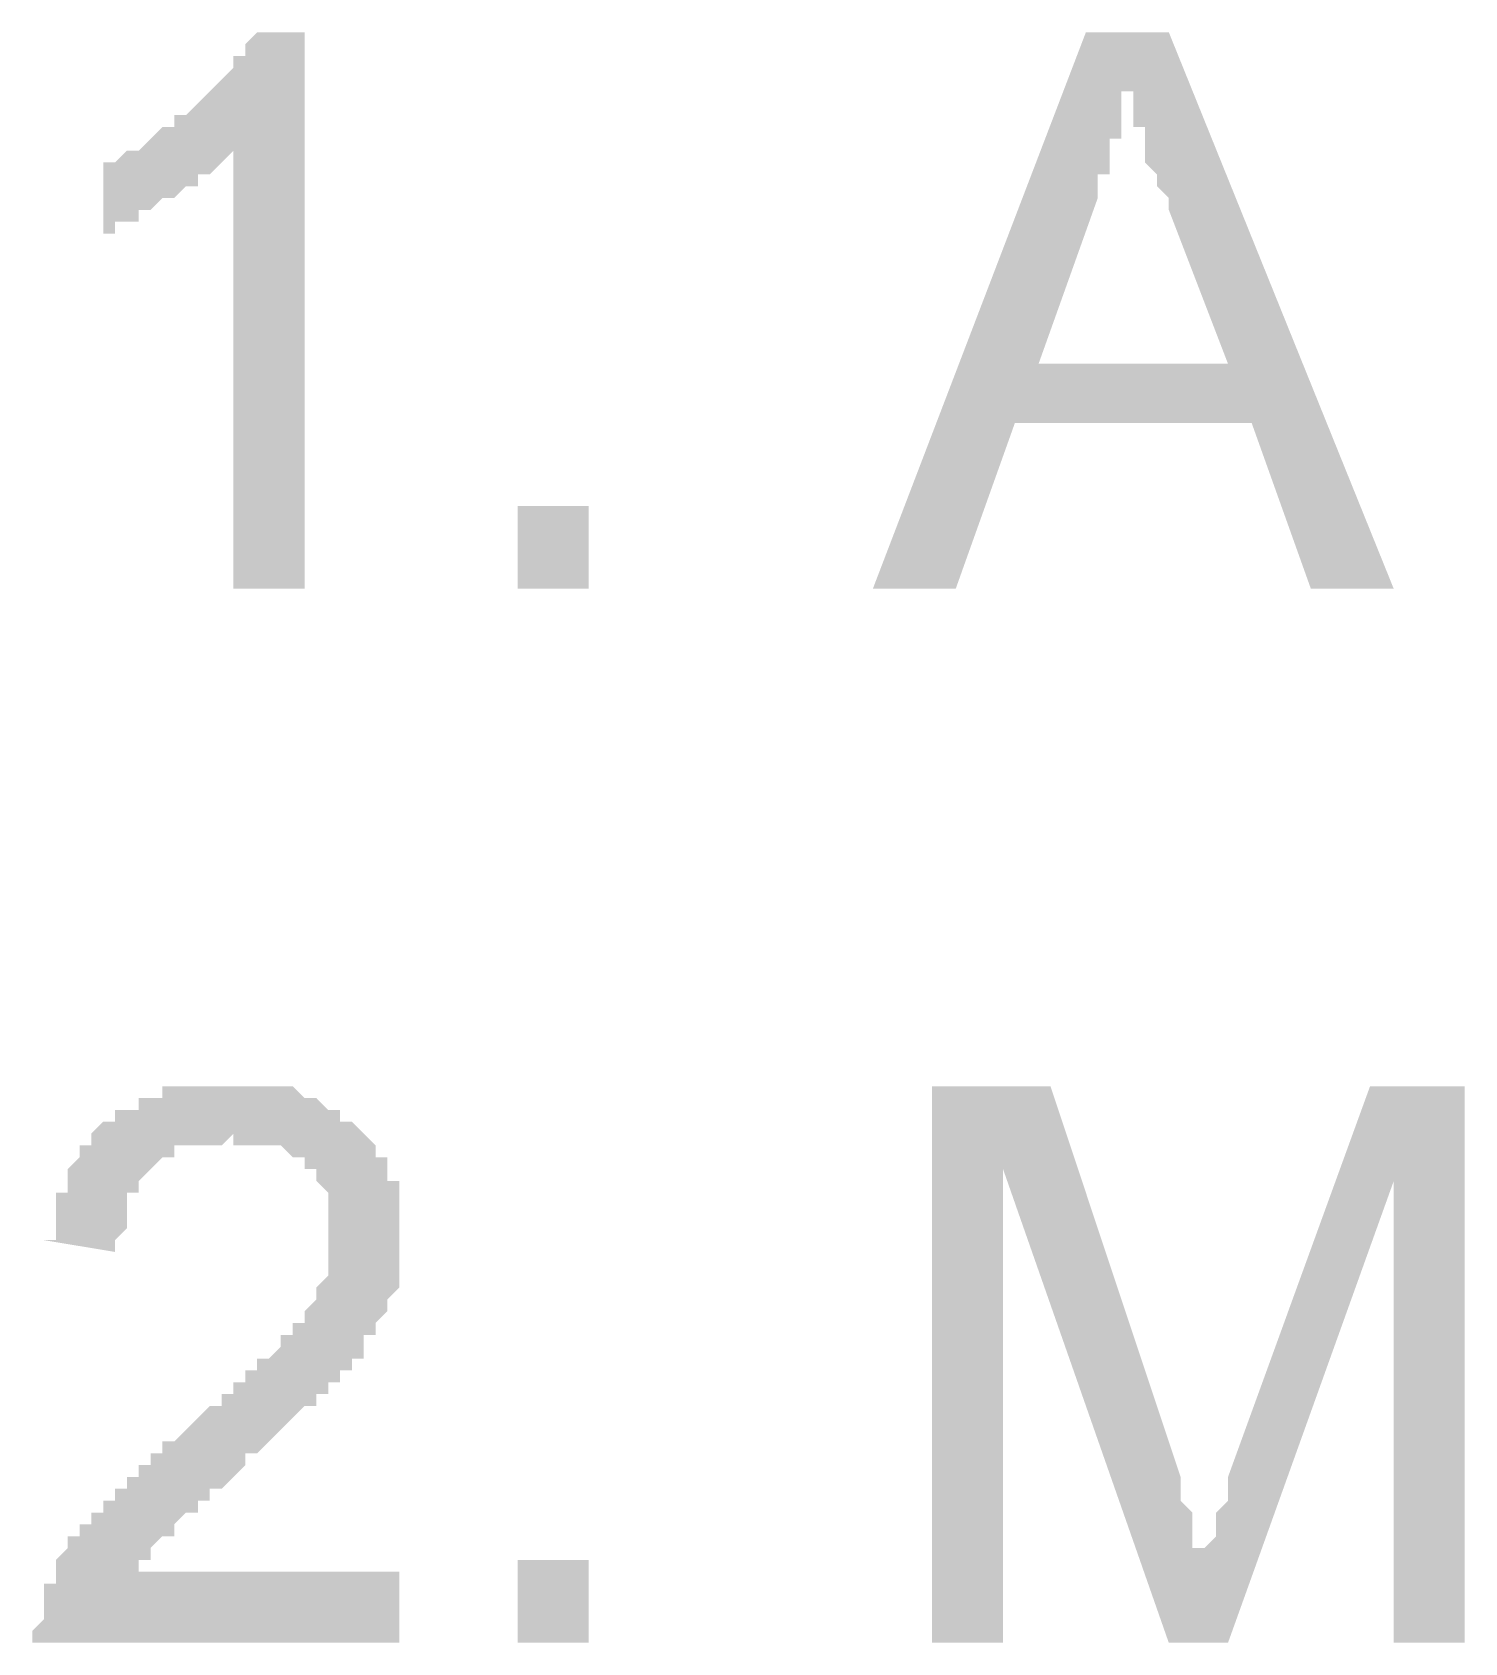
# Model space of a CAD drawing. Header units: millimetres. Extents: x 3949 to 6216, y -1987 to -943.
# Drawn here: x 4917.74 to 4923.62, y -1678.68 to -1672.07 of the extents above; entities that cross this region are included whole.
import ezdxf

# ---------------------------------------------------------------- set-up
doc = ezdxf.new("R2010")
doc.units = ezdxf.units.MM
doc.layers.add('PADRÃO DE ENTRADA', color=7, linetype='Continuous', lineweight=0)

msp = doc.modelspace()

# ---------------------------------------------------------------- hatches: boundary and pattern name
at = {"layer": 'PADRÃO DE ENTRADA', "transparency": 33554559}
for points in [[(4918.8618, -1674.353), (4918.5704, -1674.353), (4918.5704, -1672.5559), (4918.5704, -1672.5559), (4918.5218, -1672.6044), (4918.5218, -1672.6044), (4918.4732, -1672.653), (4918.4732, -1672.653), (4918.4247, -1672.653), (4918.4247, -1672.7016), (4918.3761, -1672.7016), (4918.3275, -1672.7502), (4918.3275, -1672.7502), (4918.3275, -1672.7502), (4918.2789, -1672.7502), (4918.2304, -1672.7987), (4918.2304, -1672.7987), (4918.1818, -1672.7987), (4918.1818, -1672.8473), (4918.1332, -1672.8473), (4918.0847, -1672.8473), (4918.0847, -1672.8959), (4918.0361, -1672.8959), (4918.0361, -1672.8959), (4918.0361, -1672.8959), (4918.0361, -1672.6044), (4918.0361, -1672.6044), (4918.0847, -1672.6044), (4918.0847, -1672.6044), (4918.1332, -1672.5559), (4918.1818, -1672.5559), (4918.1818, -1672.5559), (4918.2304, -1672.5073), (4918.2304, -1672.5073), (4918.2789, -1672.4587), (4918.2789, -1672.4587), (4918.3275, -1672.4587), (4918.3275, -1672.4102), (4918.3761, -1672.4102), (4918.3761, -1672.4102), (4918.4247, -1672.3616), (4918.4247, -1672.3616), (4918.4732, -1672.313), (4918.4732, -1672.313), (4918.5218, -1672.2644), (4918.5218, -1672.2644), (4918.5704, -1672.2159), (4918.5704, -1672.2159), (4918.5704, -1672.1673), (4918.6189, -1672.1673), (4918.6189, -1672.1187), (4918.6189, -1672.1187), (4918.6675, -1672.0702), (4918.6675, -1672.0702), (4918.6675, -1672.0702), (4918.8618, -1672.0702)], [(4919.2504, -1678.3843), (4919.2504, -1678.6758), (4917.7447, -1678.6758), (4917.7447, -1678.6272), (4917.7447, -1678.6272), (4917.7932, -1678.5786), (4917.7932, -1678.53), (4917.7932, -1678.53), (4917.7932, -1678.4815), (4917.7932, -1678.4815), (4917.7932, -1678.4329), (4917.8418, -1678.4329), (4917.8418, -1678.3843), (4917.8418, -1678.3843), (4917.8418, -1678.3358), (4917.8904, -1678.2872), (4917.8904, -1678.2872), (4917.8904, -1678.2386), (4917.9389, -1678.2386), (4917.9389, -1678.1901), (4917.9875, -1678.1901), (4917.9875, -1678.1901), (4917.9875, -1678.1415), (4918.0361, -1678.1415), (4918.0361, -1678.0929), (4918.0361, -1678.0929), (4918.0847, -1678.0929), (4918.0847, -1678.0443), (4918.1332, -1678.0443), (4918.1332, -1677.9958), (4918.1818, -1677.9958), (4918.1818, -1677.9472), (4918.2304, -1677.9472), (4918.2304, -1677.8986), (4918.2789, -1677.8986), (4918.2789, -1677.8501), (4918.3275, -1677.8501), (4918.3275, -1677.8501), (4918.3761, -1677.8015), (4918.4247, -1677.7529), (4918.4247, -1677.7529), (4918.4732, -1677.7044), (4918.5218, -1677.7044), (4918.5218, -1677.6558), (4918.5704, -1677.6558), (4918.5704, -1677.6072), (4918.6189, -1677.6072), (4918.6189, -1677.5586), (4918.6675, -1677.5586), (4918.6675, -1677.5101), (4918.7161, -1677.5101), (4918.7161, -1677.5101), (4918.7646, -1677.4615), (4918.7646, -1677.4615), (4918.7646, -1677.4129), (4918.8132, -1677.4129), (4918.8132, -1677.4129), (4918.8132, -1677.3644), (4918.8618, -1677.3644), (4918.8618, -1677.3644), (4918.8618, -1677.3158), (4918.9104, -1677.2672), (4918.9104, -1677.2672), (4918.9104, -1677.2186), (4918.9589, -1677.1701), (4918.9589, -1677.1701), (4918.9589, -1677.1215), (4918.9589, -1677.1215), (4918.9589, -1677.0729), (4918.9589, -1677.0729), (4918.9589, -1677.0244), (4918.9589, -1677.0244), (4918.9589, -1676.9758), (4918.9589, -1676.9272), (4918.9589, -1676.9272), (4918.9589, -1676.8787), (4918.9589, -1676.8301), (4918.9589, -1676.8301), (4918.9104, -1676.7815), (4918.9104, -1676.7815), (4918.9104, -1676.7329), (4918.8618, -1676.7329), (4918.8618, -1676.7329), (4918.8618, -1676.6844), (4918.8132, -1676.6844), (4918.8132, -1676.6844), (4918.7646, -1676.6358), (4918.7161, -1676.6358), (4918.7161, -1676.6358), (4918.6675, -1676.6358), (4918.6675, -1676.6358), (4918.6189, -1676.6358), (4918.5704, -1676.6358), (4918.5704, -1676.5872), (4918.5218, -1676.6358), (4918.4732, -1676.6358), (4918.4732, -1676.6358), (4918.4247, -1676.6358), (4918.3761, -1676.6358), (4918.3761, -1676.6358), (4918.3275, -1676.6358), (4918.3275, -1676.6844), (4918.2789, -1676.6844), (4918.2789, -1676.6844), (4918.2304, -1676.7329), (4918.2304, -1676.7329), (4918.2304, -1676.7329), (4918.1818, -1676.7815), (4918.1818, -1676.7815), (4918.1818, -1676.8301), (4918.1332, -1676.8301), (4918.1332, -1676.8787), (4918.1332, -1676.9272), (4918.1332, -1676.9272), (4918.1332, -1676.9758), (4918.0847, -1677.0244), (4918.0847, -1677.0244), (4918.0847, -1677.0729), (4917.7932, -1677.0244), (4917.8418, -1677.0244), (4917.8418, -1676.9758), (4917.8418, -1676.9272), (4917.8418, -1676.8787), (4917.8418, -1676.8787), (4917.8418, -1676.8301), (4917.8904, -1676.8301), (4917.8904, -1676.7815), (4917.8904, -1676.7329), (4917.8904, -1676.7329), (4917.9389, -1676.6844), (4917.9389, -1676.6844), (4917.9389, -1676.6358), (4917.9875, -1676.6358), (4917.9875, -1676.5872), (4917.9875, -1676.5872), (4918.0361, -1676.5387), (4918.0361, -1676.5387), (4918.0847, -1676.5387), (4918.0847, -1676.4901), (4918.0847, -1676.4901), (4918.1332, -1676.4901), (4918.1818, -1676.4901), (4918.1818, -1676.4415), (4918.2304, -1676.4415), (4918.2304, -1676.4415), (4918.2789, -1676.4415), (4918.2789, -1676.3929), (4918.3275, -1676.3929), (4918.3761, -1676.3929), (4918.3761, -1676.3929), (4918.4247, -1676.3929), (4918.4732, -1676.3929), (4918.4732, -1676.3929), (4918.5218, -1676.3929), (4918.5704, -1676.3929), (4918.5704, -1676.3929), (4918.6189, -1676.3929), (4918.6675, -1676.3929), (4918.7161, -1676.3929), (4918.7161, -1676.3929), (4918.7646, -1676.3929), (4918.8132, -1676.3929), (4918.8132, -1676.3929), (4918.8618, -1676.4415), (4918.8618, -1676.4415), (4918.9104, -1676.4415), (4918.9104, -1676.4415), (4918.9589, -1676.4901), (4918.9589, -1676.4901), (4919.0075, -1676.4901), (4919.0075, -1676.5387), (4919.0561, -1676.5387), (4919.0561, -1676.5387), (4919.0561, -1676.5387), (4919.1046, -1676.5872), (4919.1046, -1676.5872), (4919.1532, -1676.6358), (4919.1532, -1676.6358), (4919.1532, -1676.6844), (4919.2018, -1676.6844), (4919.2018, -1676.7329), (4919.2018, -1676.7815), (4919.2504, -1676.7815), (4919.2504, -1676.8301), (4919.2504, -1676.8301), (4919.2504, -1676.8787), (4919.2504, -1676.9272), (4919.2504, -1676.9272), (4919.2504, -1676.9758), (4919.2504, -1677.0244), (4919.2504, -1677.0244), (4919.2504, -1677.0244), (4919.2504, -1677.0729), (4919.2504, -1677.1215), (4919.2504, -1677.1215), (4919.2504, -1677.1701), (4919.2504, -1677.2186), (4919.2504, -1677.2186), (4919.2018, -1677.2672), (4919.2018, -1677.2672), (4919.2018, -1677.3158), (4919.2018, -1677.3158), (4919.1532, -1677.3644), (4919.1532, -1677.3644), (4919.1532, -1677.4129), (4919.1046, -1677.4129), (4919.1046, -1677.4615), (4919.1046, -1677.5101), (4919.0561, -1677.5101), (4919.0561, -1677.5586), (4919.0075, -1677.5586), (4919.0075, -1677.5586), (4919.0075, -1677.6072), (4918.9589, -1677.6072), (4918.9589, -1677.6072), (4918.9589, -1677.6558), (4918.9104, -1677.6558), (4918.9104, -1677.7044), (4918.8618, -1677.7044), (4918.8618, -1677.7044), (4918.8132, -1677.7529), (4918.8132, -1677.7529), (4918.7646, -1677.8015), (4918.7646, -1677.8015), (4918.7161, -1677.8501), (4918.7161, -1677.8501), (4918.6675, -1677.8986), (4918.6189, -1677.8986), (4918.6189, -1677.9472), (4918.6189, -1677.9472), (4918.5704, -1677.9958), (4918.5218, -1678.0443), (4918.4732, -1678.0443), (4918.4732, -1678.0929), (4918.4247, -1678.0929), (4918.4247, -1678.1415), (4918.3761, -1678.1415), (4918.3761, -1678.1415), (4918.3275, -1678.1901), (4918.3275, -1678.1901), (4918.3275, -1678.2386), (4918.2789, -1678.2386), (4918.2789, -1678.2386), (4918.2789, -1678.2386), (4918.2304, -1678.2872), (4918.2304, -1678.2872), (4918.2304, -1678.3358), (4918.1818, -1678.3358), (4918.1818, -1678.3843), (4918.1332, -1678.3843), (4918.1332, -1678.3843)], [(4921.436, -1678.6758), (4921.436, -1676.3929), (4921.9217, -1676.3929), (4922.456, -1677.9958), (4922.456, -1678.0443), (4922.456, -1678.0929), (4922.456, -1678.0929), (4922.5046, -1678.1415), (4922.5046, -1678.1901), (4922.5046, -1678.1901), (4922.5046, -1678.2386), (4922.5046, -1678.2872), (4922.5531, -1678.2872), (4922.5531, -1678.3358), (4922.5531, -1678.3358), (4922.5531, -1678.3358), (4922.5531, -1678.3358), (4922.5531, -1678.2872), (4922.5531, -1678.2872), (4922.6017, -1678.2386), (4922.6017, -1678.2386), (4922.6017, -1678.1901), (4922.6017, -1678.1415), (4922.6017, -1678.1415), (4922.6503, -1678.0929), (4922.6503, -1678.0443), (4922.6503, -1677.9958), (4922.6503, -1677.9958), (4922.6503, -1677.9958), (4923.2331, -1676.3929), (4923.6217, -1676.3929), (4923.6217, -1678.6758), (4923.3303, -1678.6758), (4923.3303, -1676.7815), (4922.6503, -1678.6758), (4922.4074, -1678.6758), (4921.7274, -1676.7329), (4921.7274, -1678.6758)]]:
    msp.add_hatch(color=7, dxfattribs=at).paths.add_polyline_path(points)
h = msp.add_hatch(color=7, dxfattribs=at)
h.paths.add_polyline_path([(4921.1932, -1674.353), (4922.0674, -1672.0702), (4922.4074, -1672.0702), (4923.3303, -1674.353), (4922.9903, -1674.353), (4922.7474, -1673.673), (4921.776, -1673.673), (4921.5332, -1674.353)], flags=0)
h.paths.add_polyline_path([(4921.8732, -1673.4301), (4922.6503, -1673.4301), (4922.4074, -1672.7987), (4922.4074, -1672.7502), (4922.3589, -1672.7016), (4922.3589, -1672.653), (4922.3589, -1672.653), (4922.3103, -1672.6044), (4922.3103, -1672.5559), (4922.3103, -1672.5559), (4922.3103, -1672.5073), (4922.3103, -1672.4587), (4922.2617, -1672.4587), (4922.2617, -1672.4102), (4922.2617, -1672.4102), (4922.2617, -1672.3616), (4922.2617, -1672.3616), (4922.2617, -1672.313), (4922.2132, -1672.313), (4922.2132, -1672.313), (4922.2132, -1672.3616), (4922.2132, -1672.4102), (4922.2132, -1672.4102), (4922.2132, -1672.4587), (4922.2132, -1672.5073), (4922.1646, -1672.5073), (4922.1646, -1672.5559), (4922.1646, -1672.5559), (4922.1646, -1672.6044), (4922.1646, -1672.653), (4922.116, -1672.653), (4922.116, -1672.7016), (4922.116, -1672.7502), (4922.116, -1672.7502)], flags=0)

# ---------------------------------------------------------------- linework, layer by layer
at = {"layer": 'PADRÃO DE ENTRADA', "color": 7, "transparency": 33554559}
msp.add_solid([(4918.7623, -1673.8534), (4918.7623, -1673.7821), (4918.7623, -1673.8392)], dxfattribs=at)
at = {"layer": 'PADRÃO DE ENTRADA', "color": 7, "lineweight": 0, "transparency": 33554559}
for points in [[(4919.7361, -1674.353), (4919.7361, -1674.013), (4920.0275, -1674.353), (4920.0275, -1674.013)], [(4919.7361, -1678.6758), (4919.7361, -1678.3358), (4920.0275, -1678.6758), (4920.0275, -1678.3358)]]:
    msp.add_solid(points, dxfattribs=at)

doc.saveas('drawing.dxf')
